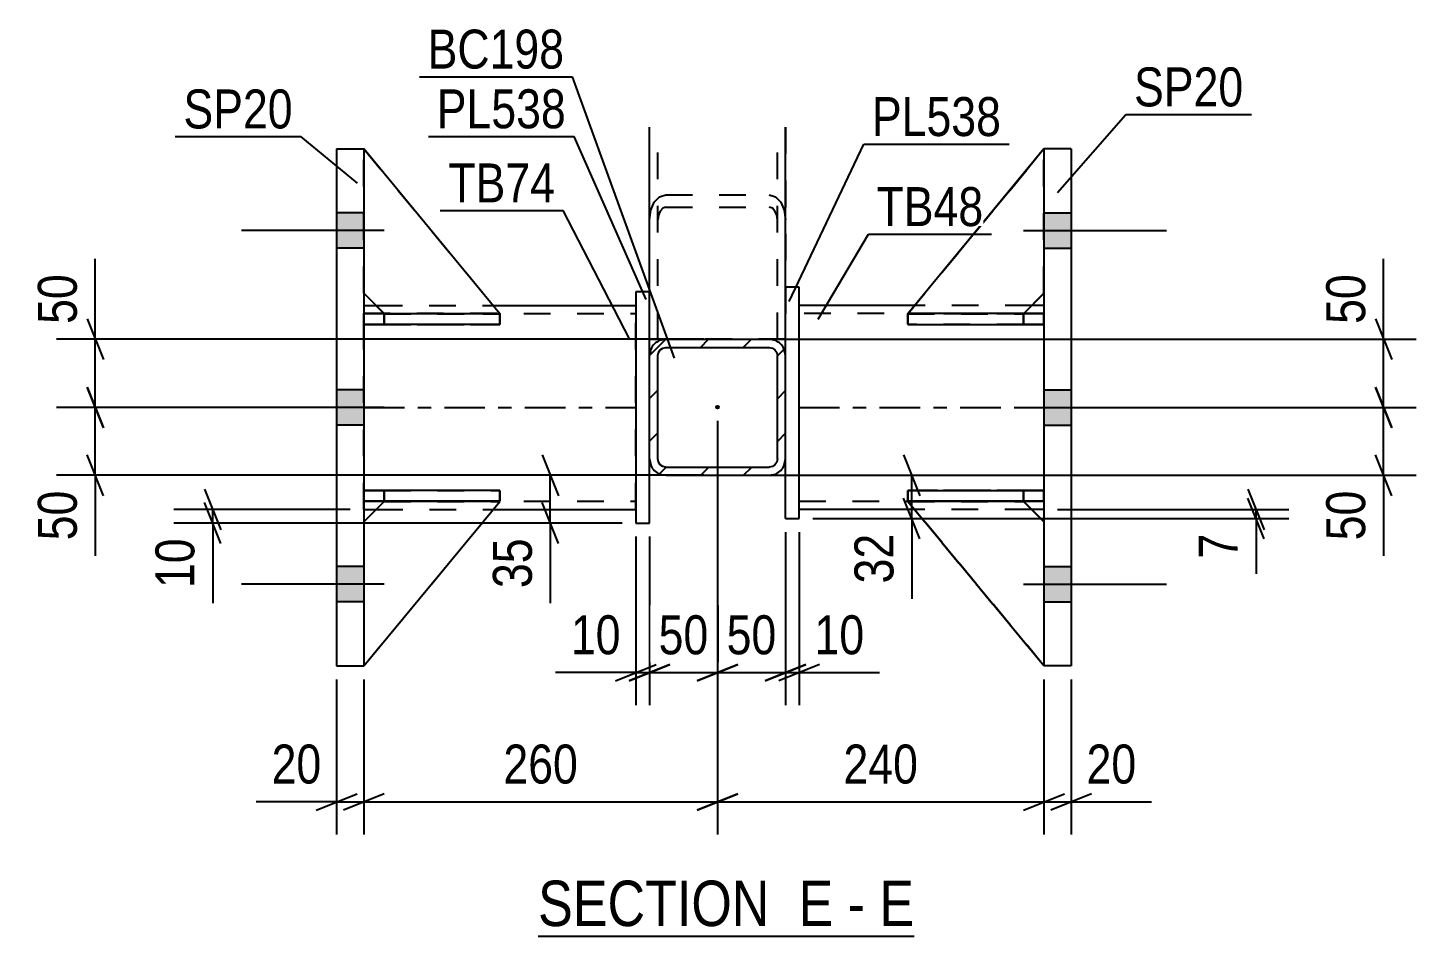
# Model space of a CAD drawing. Header units: millimetres. Extents: x -49 to 792, y -420 to 174.
# Drawn here: x 166.3 to 268.4, y -330.2 to -263.4 of the extents above; entities that cross this region are included whole.
import ezdxf

# ---------------------------------------------------------------- set-up
doc = ezdxf.new("R2010")
doc.units = ezdxf.units.MM
doc.linetypes.add('DXK_LINE_DOT2', pattern=[3.9198, 1.9599, -1.9599])
doc.linetypes.add('DXK_LINE_DOT3', pattern=[5.9187, 2.979, -0.9799, 0.9799, -0.9799])
doc.styles.add('Arial Narrow', font='ARIALN.TTF', dxfattribs={"height": 0.2})

# ---------------------------------------------------------------- blocks, each defined once
blk = doc.blocks.new('Unknown-122570535-16 - 2803')
at = {"color": 6, "linetype": 'Continuous'}
blk.add_line((203.86, -330.17), (231.5, -330.17), dxfattribs=at)
at = {"color": 0, "linetype": 'Continuous'}
for points in [[(221.96, -329.42), (221.96, -325.92), (203.86, -325.92), (203.86, -329.42)], [(225.57, -329.42), (225.57, -325.92), (223.01, -325.92), (223.01, -329.42)], [(227.9, -329.42), (227.9, -325.92), (226.62, -325.92), (226.62, -329.42)], [(231.5, -329.42), (231.5, -325.92), (228.95, -325.92), (228.95, -329.42)]]:
    blk.add_wipeout(points, dxfattribs=at)
at = {"color": 7, "linetype": 'Continuous', "style": 'Arial Narrow'}
for s, p in [('SECTION ', (203.86, -329.42)), ('E', (223.01, -329.42)), ('E', (228.95, -329.42)), ('-', (226.62, -329.42))]:
    blk.add_text(s, height=3.34, dxfattribs=at).set_placement(p)
blk = doc.blocks.new('Part-122570535-2862 - 2803')
at = {"color": 7, "linetype": 'DXK_LINE_DOT2'}
for p, q in [((212.05, -286.28), (212.05, -270.68)), ((212.65, -286.28), (212.65, -270.68)), ((221.45, -286.28), (221.45, -270.68)), ((222.05, -270.68), (222.05, -286.28)), ((222.05, -286.28), (212.05, -286.28))]:
    blk.add_line(p, q, dxfattribs=at)
blk = doc.blocks.new('Part-122570535-2963 - 2803')
at = {"color": 2, "linetype": 'Continuous'}
for p, q in [((191.05, -298.19), (191.05, -297.39)), ((201.05, -297.39), (191.05, -297.39)), ((201.05, -298.19), (201.05, -297.39)), ((201.05, -298.19), (191.05, -298.19)), ((191.05, -298.19), (191.05, -298.19))]:
    blk.add_line(p, q, dxfattribs=at)
at = {"color": 7, "linetype": 'DXK_LINE_DOT2'}
for p, q in [((192.55, -297.39), (191.05, -297.39)), ((192.55, -298.19), (192.55, -297.39)), ((201.05, -297.39), (192.55, -297.39)), ((191.05, -298.19), (192.55, -298.19)), ((192.55, -298.19), (201.05, -298.19))]:
    blk.add_line(p, q, dxfattribs=at)
blk = doc.blocks.new('Part-122570535-2899 - 2803')
at = {"color": 2, "linetype": 'Continuous'}
for p, q in [((192.55, -298.2), (191.05, -299.7)), ((191.05, -310.29), (201.05, -298.2)), ((201.05, -298.2), (192.55, -298.2)), ((192.55, -298.2), (192.55, -298.2)), ((201.05, -298.2), (201.05, -298.2))]:
    blk.add_line(p, q, dxfattribs=at)
at = {"color": 7, "linetype": 'DXK_LINE_DOT2'}
for p, q in [((191.05, -299.7), (192.55, -298.2)), ((191.05, -310.29), (201.05, -298.2)), ((192.55, -298.2), (201.05, -298.2)), ((191.05, -299.7), (191.05, -310.29))]:
    blk.add_line(p, q, dxfattribs=at)
blk = doc.blocks.new('Bolt-122570535-2819 - 2803')
at = {"linetype": 'Continuous'}
for points in [[(243.05, -279.59), (243.05, -276.99), (241.05, -276.99), (241.05, -279.59)], [(243.05, -279.59), (243.05, -276.99), (241.05, -276.99), (241.05, -279.59)], [(243.05, -279.59), (243.05, -276.99), (241.05, -276.99), (241.05, -279.59)], [(243.05, -292.59), (243.05, -289.99), (241.05, -289.99), (241.05, -292.59)], [(243.05, -292.59), (243.05, -289.99), (241.05, -289.99), (241.05, -292.59)], [(243.05, -305.59), (243.05, -302.99), (241.05, -302.99), (241.05, -305.59)], [(243.05, -305.59), (243.05, -302.99), (241.05, -302.99), (241.05, -305.59)], [(243.05, -305.59), (243.05, -302.99), (241.05, -302.99), (241.05, -305.59)]]:
    blk.add_hatch(color=1, dxfattribs=at).paths.add_polyline_path(points)
at = {"color": 1, "linetype": 'Continuous'}
for p, q in [((241.05, -276.99), (243.05, -276.99)), ((241.05, -276.99), (243.05, -276.99)), ((241.05, -276.99), (243.05, -276.99)), ((239.55, -278.29), (250.05, -278.29)), ((239.55, -278.29), (250.05, -278.29)), ((239.55, -278.29), (250.05, -278.29)), ((241.05, -279.59), (243.05, -279.59)), ((241.05, -279.59), (243.05, -279.59)), ((241.05, -279.59), (243.05, -279.59)), ((241.05, -289.99), (243.05, -289.99)), ((241.05, -289.99), (243.05, -289.99)), ((239.55, -291.29), (250.05, -291.29)), ((239.55, -291.29), (250.05, -291.29)), ((241.05, -292.59), (243.05, -292.59)), ((241.05, -292.59), (243.05, -292.59)), ((241.05, -302.99), (243.05, -302.99)), ((241.05, -302.99), (243.05, -302.99)), ((241.05, -302.99), (243.05, -302.99)), ((239.55, -304.29), (250.05, -304.29)), ((239.55, -304.29), (250.05, -304.29)), ((239.55, -304.29), (250.05, -304.29)), ((241.05, -305.59), (243.05, -305.59)), ((241.05, -305.59), (243.05, -305.59)), ((241.05, -305.59), (243.05, -305.59))]:
    blk.add_line(p, q, dxfattribs=at)
blk = doc.blocks.new('Bolt-122570535-2820 - 2803')
at = {"linetype": 'Continuous'}
for points in [[(191.05, -279.59), (191.05, -276.99), (189.05, -276.99), (189.05, -279.59)], [(191.05, -279.59), (191.05, -276.99), (189.05, -276.99), (189.05, -279.59)], [(191.05, -279.59), (191.05, -276.99), (189.05, -276.99), (189.05, -279.59)], [(191.05, -292.59), (191.05, -289.99), (189.05, -289.99), (189.05, -292.59)], [(191.05, -292.59), (191.05, -289.99), (189.05, -289.99), (189.05, -292.59)], [(191.05, -305.59), (191.05, -302.99), (189.05, -302.99), (189.05, -305.59)], [(191.05, -305.59), (191.05, -302.99), (189.05, -302.99), (189.05, -305.59)], [(191.05, -305.59), (191.05, -302.99), (189.05, -302.99), (189.05, -305.59)]]:
    blk.add_hatch(color=1, dxfattribs=at).paths.add_polyline_path(points)
at = {"color": 1, "linetype": 'Continuous'}
for p, q in [((191.05, -276.99), (189.05, -276.99)), ((191.05, -276.99), (189.05, -276.99)), ((191.05, -276.99), (189.05, -276.99)), ((192.55, -278.29), (182.05, -278.29)), ((192.55, -278.29), (182.05, -278.29)), ((192.55, -278.29), (182.05, -278.29)), ((191.05, -279.59), (189.05, -279.59)), ((191.05, -279.59), (189.05, -279.59)), ((191.05, -279.59), (189.05, -279.59)), ((191.05, -289.99), (189.05, -289.99)), ((191.05, -289.99), (189.05, -289.99)), ((192.55, -291.29), (182.05, -291.29)), ((192.55, -291.29), (182.05, -291.29)), ((191.05, -292.59), (189.05, -292.59)), ((191.05, -292.59), (189.05, -292.59)), ((191.05, -302.99), (189.05, -302.99)), ((191.05, -302.99), (189.05, -302.99)), ((191.05, -302.99), (189.05, -302.99)), ((192.55, -304.29), (182.05, -304.29)), ((192.55, -304.29), (182.05, -304.29)), ((192.55, -304.29), (182.05, -304.29)), ((191.05, -305.59), (189.05, -305.59)), ((191.05, -305.59), (189.05, -305.59)), ((191.05, -305.59), (189.05, -305.59))]:
    blk.add_line(p, q, dxfattribs=at)
blk = doc.blocks.new('Part-122570535-2863 - 2803')
at = {"color": 2, "linetype": 'Continuous'}
for p, q in [((212.05, -282.79), (212.05, -270.68)), ((222.05, -282.45), (222.05, -270.68)), ((212.05, -286.28), (213.25, -286.28)), ((221.7, -286.28), (220.85, -286.28)), ((221.96, -286.28), (221.7, -286.28)), ((222.05, -286.28), (221.96, -286.28))]:
    blk.add_line(p, q, dxfattribs=at)
at = {"color": 7, "linetype": 'DXK_LINE_DOT2'}
for p, q in [((212.65, -286.28), (212.65, -270.68)), ((221.45, -286.28), (221.45, -270.68)), ((212.14, -276.8), (212.4, -276.2)), ((212.4, -276.2), (212.79, -275.8)), ((212.79, -275.8), (213.25, -275.65)), ((213.25, -276.58), (213.02, -276.65)), ((213.25, -275.65), (220.85, -275.65)), ((213.25, -276.58), (220.85, -276.58)), ((220.85, -275.65), (221.31, -275.8)), ((221.08, -276.65), (220.85, -276.58)), ((221.31, -275.8), (221.7, -276.2)), ((221.7, -276.2), (221.96, -276.8)), ((212.05, -277.51), (212.14, -276.8)), ((212.7, -277.16), (212.65, -277.51)), ((212.83, -276.86), (212.7, -277.16)), ((213.02, -276.65), (212.83, -276.86)), ((221.27, -276.86), (221.08, -276.65)), ((221.4, -277.16), (221.27, -276.86)), ((221.45, -277.51), (221.4, -277.16)), ((221.96, -276.8), (222.05, -277.51)), ((222.05, -286.28), (222.05, -282.45)), ((212.05, -286.28), (212.05, -282.79)), ((212.14, -286.28), (212.05, -286.28)), ((213.25, -286.28), (221.31, -286.28)), ((221.7, -286.28), (221.45, -286.28))]:
    blk.add_line(p, q, dxfattribs=at)
blk = doc.blocks.new('Part-122570535-3026 - 2803')
at = {"linetype": 'Continuous'}
h = blk.add_hatch(dxfattribs=at)
h.set_pattern_fill('', scale=0.7, style=0, pattern_type=0)
h.set_pattern_definition([(45, (213.2503, -286.2798), (-1.57154, 1.57154), [])])
h.paths.add_polyline_path([(220.85, -286.28), (213.25, -286.28), (212.79, -286.37), (212.4, -286.63), (212.14, -287.02), (212.05, -287.48), (212.05, -295.08), (212.14, -295.54), (212.4, -295.93), (212.79, -296.19), (213.25, -296.28), (220.85, -296.28), (221.31, -296.19), (221.7, -295.93), (221.96, -295.54), (222.05, -295.08), (222.05, -287.48), (221.96, -287.02), (221.7, -286.63), (221.31, -286.37)])
h.paths.add_polyline_path([(221.4, -287.25), (221.45, -287.48), (221.45, -295.08), (221.4, -295.31), (221.27, -295.5), (221.08, -295.63), (220.85, -295.68), (213.25, -295.68), (213.02, -295.63), (212.83, -295.5), (212.7, -295.31), (212.65, -295.08), (212.65, -287.48), (212.7, -287.25), (212.83, -287.06), (213.02, -286.93), (213.25, -286.88), (220.85, -286.88), (221.08, -286.93), (221.27, -287.06)])
blk.add_hatch(color=30, dxfattribs=at).paths.add_polyline_path([(217.05, -291.38, -1), (217.05, -291.18, -1)])
at = {"color": 2, "linetype": 'Continuous'}
for p, q in [((213.25, -286.28), (212.79, -286.37)), ((213.25, -286.28), (220.85, -286.28)), ((221.31, -286.37), (220.85, -286.28)), ((212.14, -287.02), (212.05, -287.48)), ((212.05, -295.08), (212.05, -287.48)), ((212.65, -287.48), (212.7, -287.25)), ((212.65, -295.08), (212.65, -287.48)), ((212.7, -287.25), (212.83, -287.06)), ((212.83, -287.06), (213.02, -286.93)), ((213.02, -286.93), (213.25, -286.88)), ((213.25, -286.88), (220.85, -286.88)), ((220.85, -286.88), (221.08, -286.93)), ((221.08, -286.93), (221.27, -287.06)), ((221.27, -287.06), (221.4, -287.25)), ((221.4, -287.25), (221.45, -287.48)), ((221.45, -295.08), (221.45, -287.48)), ((222.05, -287.48), (221.96, -287.02)), ((222.05, -295.08), (222.05, -287.48)), ((212.05, -295.08), (212.14, -295.54)), ((212.7, -295.31), (212.65, -295.08)), ((212.83, -295.5), (212.7, -295.31)), ((213.02, -295.63), (212.83, -295.5)), ((213.25, -295.68), (213.02, -295.63)), ((213.25, -295.68), (220.85, -295.68)), ((221.08, -295.63), (220.85, -295.68)), ((221.27, -295.5), (221.08, -295.63)), ((221.4, -295.31), (221.27, -295.5)), ((221.45, -295.08), (221.4, -295.31)), ((221.96, -295.54), (222.05, -295.08)), ((212.79, -296.19), (213.25, -296.28)), ((213.25, -296.28), (220.85, -296.28)), ((220.85, -296.28), (221.31, -296.19))]:
    blk.add_line(p, q, dxfattribs=at)
at = {"color": 7, "linetype": 'DXK_LINE_DOT3'}
blk.add_line((217.05, -291.28), (217.05, -291.28), dxfattribs=at)
at = {"color": 30, "linetype": 'DXK_LINE_DOT3'}
blk.add_line((217.05, -291.28), (217.05, -291.28), dxfattribs=at)
at = {"color": 30, "linetype": 'Continuous'}
blk.add_circle((217.05, -291.28), 0.1, dxfattribs=at)
at = {"color": 2, "linetype": 'Continuous'}
for centre, start, end in [((213.25, -287.48), 112.5, 157.5), ((220.85, -287.48), 22.5, 67.5), ((213.25, -295.08), 202.5, 247.5), ((220.85, -295.08), 292.5, 337.5)]:
    blk.add_arc(centre, 1.2, start, end, dxfattribs=at)
blk = doc.blocks.new('Part-122570535-2962 - 2803')
at = {"color": 2, "linetype": 'Continuous'}
for p, q in [((191.05, -285.19), (191.05, -284.39)), ((191.05, -284.39), (199.8, -284.39)), ((201.05, -284.39), (201.04, -284.39)), ((201.05, -285.19), (201.05, -284.39)), ((201.05, -285.19), (191.05, -285.19)), ((191.05, -285.19), (191.05, -285.19))]:
    blk.add_line(p, q, dxfattribs=at)
at = {"color": 7, "linetype": 'DXK_LINE_DOT2'}
for p, q in [((192.55, -284.39), (191.05, -284.39)), ((192.55, -285.19), (192.55, -284.39)), ((192.55, -284.39), (201.04, -284.39)), ((191.05, -285.19), (192.55, -285.19)), ((192.55, -285.19), (201.05, -285.19))]:
    blk.add_line(p, q, dxfattribs=at)
blk = doc.blocks.new('Part-122570535-2898 - 2803')
at = {"color": 7, "linetype": 'DXK_LINE_DOT2'}
for p, q in [((192.55, -298.2), (191.05, -299.7)), ((191.05, -310.29), (201.05, -298.2)), ((191.05, -299.7), (192.55, -298.2)), ((191.05, -310.29), (201.05, -298.2)), ((201.05, -298.2), (192.55, -298.2)), ((192.55, -298.2), (192.55, -298.2)), ((192.55, -298.2), (201.05, -298.2)), ((201.05, -298.2), (201.05, -298.2)), ((191.05, -299.7), (191.05, -310.29))]:
    blk.add_line(p, q, dxfattribs=at)
blk = doc.blocks.new('Part-122570535-2900 - 2803')
at = {"color": 7, "linetype": 'DXK_LINE_DOT2'}
for p, q in [((191.05, -282.9), (191.05, -272.29)), ((191.05, -272.29), (201.05, -284.4)), ((191.05, -272.29), (201.05, -284.4)), ((192.55, -284.4), (191.05, -282.9)), ((192.55, -284.4), (191.05, -282.9)), ((201.05, -284.4), (192.55, -284.4)), ((192.55, -284.4), (192.55, -284.4)), ((192.55, -284.4), (201.05, -284.4)), ((201.05, -284.4), (201.05, -284.4))]:
    blk.add_line(p, q, dxfattribs=at)
blk = doc.blocks.new('Part-122570535-3029 - 2803')
at = {"color": 7, "linetype": 'DXK_LINE_DOT2'}
for p, q in [((231.05, -298.2), (239.55, -298.2)), ((241.05, -310.29), (231.05, -298.2)), ((231.05, -298.2), (231.05, -298.2)), ((239.55, -298.2), (231.05, -298.2)), ((231.05, -298.2), (241.05, -310.29)), ((239.55, -298.2), (241.05, -299.7)), ((239.55, -298.2), (239.55, -298.2)), ((241.05, -299.7), (239.55, -298.2)), ((241.05, -299.7), (241.05, -310.29))]:
    blk.add_line(p, q, dxfattribs=at)
blk = doc.blocks.new('Part-122570535-2901 - 2803')
at = {"color": 2, "linetype": 'Continuous'}
for p, q in [((191.05, -272.29), (191.05, -272.29)), ((191.05, -272.29), (191.05, -272.29)), ((201.05, -284.4), (191.05, -272.29)), ((192.54, -284.39), (191.05, -282.9)), ((199.8, -284.4), (201.05, -284.4)), ((201.05, -284.4), (201.05, -284.4))]:
    blk.add_line(p, q, dxfattribs=at)
at = {"color": 7, "linetype": 'DXK_LINE_DOT2'}
for p, q in [((191.05, -282.9), (191.05, -272.29)), ((191.05, -272.29), (201.05, -284.4)), ((192.55, -284.4), (191.05, -282.9)), ((192.55, -284.4), (192.54, -284.39)), ((201.05, -284.4), (192.55, -284.4)), ((192.55, -284.4), (192.55, -284.4)), ((192.55, -284.4), (199.8, -284.4))]:
    blk.add_line(p, q, dxfattribs=at)
blk = doc.blocks.new('Part-122570535-2908 - 2803')
at = {"color": 2, "linetype": 'Continuous'}
for p, q in [((231.06, -284.39), (231.05, -284.39)), ((231.05, -284.39), (231.05, -285.19)), ((241.05, -284.39), (232.3, -284.39)), ((241.05, -284.39), (241.05, -284.39)), ((241.05, -284.39), (241.05, -285.19)), ((231.05, -285.19), (241.05, -285.19))]:
    blk.add_line(p, q, dxfattribs=at)
at = {"color": 7, "linetype": 'DXK_LINE_DOT2'}
for p, q in [((232.3, -284.39), (231.06, -284.39)), ((239.55, -284.39), (231.06, -284.39)), ((239.55, -284.39), (241.05, -284.39)), ((239.55, -284.39), (239.55, -285.19)), ((241.05, -284.39), (241.05, -284.39)), ((231.05, -285.19), (239.55, -285.19)), ((239.55, -285.19), (241.05, -285.19))]:
    blk.add_line(p, q, dxfattribs=at)
blk = doc.blocks.new('Part-122570535-2909 - 2803')
at = {"color": 2, "linetype": 'Continuous'}
for p, q in [((231.05, -297.39), (241.05, -297.39)), ((231.05, -297.39), (231.05, -298.19)), ((241.05, -297.39), (241.05, -297.39)), ((241.05, -298.19), (241.05, -297.39)), ((241.05, -298.19), (231.05, -298.19))]:
    blk.add_line(p, q, dxfattribs=at)
at = {"color": 7, "linetype": 'DXK_LINE_DOT2'}
for p, q in [((239.55, -297.39), (231.05, -297.39)), ((241.05, -297.39), (239.55, -297.39)), ((239.55, -297.39), (239.55, -298.19)), ((241.05, -297.39), (241.05, -297.39)), ((231.05, -298.19), (239.55, -298.19)), ((239.55, -298.19), (241.05, -298.19))]:
    blk.add_line(p, q, dxfattribs=at)
blk = doc.blocks.new('Part-122570535-2924 - 2803')
at = {"color": 2, "linetype": 'Continuous'}
for p, q in [((231.55, -283.79), (223.05, -283.79)), ((241.05, -283.79), (240.16, -283.79)), ((231.54, -298.79), (223.05, -298.79)), ((241.05, -298.79), (240.14, -298.79))]:
    blk.add_line(p, q, dxfattribs=at)
at = {"color": 7, "linetype": 'DXK_LINE_DOT2'}
for p, q in [((223.05, -298.79), (223.05, -283.79)), ((241.05, -284.39), (223.05, -284.39)), ((240.16, -283.79), (231.55, -283.79)), ((241.05, -283.79), (241.05, -298.79)), ((223.05, -298.19), (241.05, -298.19)), ((240.14, -298.79), (231.54, -298.79))]:
    blk.add_line(p, q, dxfattribs=at)
at = {"color": 7, "linetype": 'DXK_LINE_DOT3'}
blk.add_line((223.05, -291.29), (241.05, -291.29), dxfattribs=at)
blk = doc.blocks.new('Part-122570535-2939 - 2803')
at = {"color": 2, "linetype": 'Continuous'}
for p, q in [((223.05, -282.45), (222.05, -282.45)), ((222.05, -287.48), (222.05, -282.45)), ((223.05, -299.45), (223.05, -282.45)), ((222.05, -299.45), (222.05, -295.08)), ((222.05, -299.45), (223.05, -299.45))]:
    blk.add_line(p, q, dxfattribs=at)
at = {"color": 7, "linetype": 'DXK_LINE_DOT2'}
blk.add_line((222.05, -295.08), (222.05, -287.48), dxfattribs=at)
blk = doc.blocks.new('Part-122570535-2944 - 2803')
at = {"color": 2, "linetype": 'Continuous'}
for p, q in [((212.05, -282.79), (211.05, -282.79)), ((211.05, -282.79), (211.05, -299.79)), ((212.05, -287.48), (212.05, -282.79)), ((212.05, -299.79), (212.05, -295.08)), ((211.05, -299.79), (212.05, -299.79))]:
    blk.add_line(p, q, dxfattribs=at)
at = {"color": 7, "linetype": 'DXK_LINE_DOT2'}
blk.add_line((212.05, -295.08), (212.05, -287.48), dxfattribs=at)
blk = doc.blocks.new('Part-122570535-2959 - 2803')
at = {"color": 2, "linetype": 'Continuous'}
for p, q in [((191.05, -283.79), (191.94, -283.79)), ((200.55, -283.79), (211.05, -283.79)), ((191.05, -298.79), (191.96, -298.79)), ((200.56, -298.79), (211.05, -298.79))]:
    blk.add_line(p, q, dxfattribs=at)
at = {"color": 7, "linetype": 'DXK_LINE_DOT2'}
for p, q in [((191.05, -298.79), (191.05, -283.79)), ((191.05, -284.39), (211.05, -284.39)), ((191.94, -283.79), (200.55, -283.79)), ((211.05, -298.79), (211.05, -283.79)), ((191.05, -298.19), (211.05, -298.19)), ((191.96, -298.79), (200.56, -298.79))]:
    blk.add_line(p, q, dxfattribs=at)
at = {"color": 7, "linetype": 'DXK_LINE_DOT3'}
blk.add_line((191.05, -291.29), (211.05, -291.29), dxfattribs=at)
blk = doc.blocks.new('Part-122570535-2960 - 2803')
at = {"color": 7, "linetype": 'DXK_LINE_DOT2'}
for p, q in [((191.05, -284.39), (192.55, -284.39)), ((200.82, -284.39), (191.05, -284.39)), ((191.05, -284.39), (191.05, -284.39)), ((191.05, -284.39), (191.05, -285.19)), ((191.05, -284.39), (191.05, -285.19)), ((192.55, -284.39), (201.05, -284.39)), ((192.55, -284.39), (192.55, -285.19)), ((201.05, -284.39), (201.05, -285.19)), ((192.55, -285.19), (191.05, -285.19)), ((191.05, -285.19), (201.05, -285.19)), ((191.05, -285.19), (191.05, -285.19)), ((201.05, -285.19), (192.55, -285.19))]:
    blk.add_line(p, q, dxfattribs=at)
blk = doc.blocks.new('Part-122570535-2961 - 2803')
at = {"color": 7, "linetype": 'DXK_LINE_DOT2'}
for p, q in [((191.05, -297.39), (192.55, -297.39)), ((201.05, -297.39), (191.05, -297.39)), ((191.05, -297.39), (191.05, -297.39)), ((191.05, -297.39), (191.05, -298.19)), ((191.05, -297.39), (191.05, -298.19)), ((192.55, -297.39), (201.05, -297.39)), ((192.55, -297.39), (192.55, -298.19)), ((201.05, -297.39), (201.05, -298.19)), ((192.55, -298.19), (191.05, -298.19)), ((191.05, -298.19), (201.05, -298.19)), ((191.05, -298.19), (191.05, -298.19)), ((201.05, -298.19), (192.55, -298.19))]:
    blk.add_line(p, q, dxfattribs=at)
blk = doc.blocks.new('Part-122570535-2978 - 2803')
at = {"color": 2, "linetype": 'Continuous'}
for p, q in [((243.05, -272.29), (241.05, -272.29)), ((241.05, -272.29), (241.05, -310.29)), ((243.05, -272.29), (243.05, -310.29)), ((243.05, -310.29), (241.05, -310.29))]:
    blk.add_line(p, q, dxfattribs=at)
blk = doc.blocks.new('Part-122570535-2983 - 2803')
at = {"color": 2, "linetype": 'Continuous'}
for p, q in [((189.05, -272.29), (191.05, -272.29)), ((189.05, -272.29), (189.05, -310.29)), ((191.05, -272.29), (191.05, -310.29)), ((189.05, -310.29), (191.05, -310.29))]:
    blk.add_line(p, q, dxfattribs=at)
blk = doc.blocks.new('Part-122570535-2992 - 2803')
at = {"color": 7, "linetype": 'DXK_LINE_DOT2'}
for p, q in [((241.05, -272.29), (231.05, -284.4)), ((231.05, -284.4), (241.05, -272.29)), ((241.05, -282.9), (241.05, -272.29)), ((239.55, -284.4), (241.05, -282.9)), ((239.55, -284.4), (241.05, -282.9)), ((231.05, -284.4), (239.55, -284.4)), ((231.05, -284.4), (231.05, -284.4)), ((239.55, -284.4), (231.05, -284.4)), ((239.55, -284.4), (239.55, -284.4))]:
    blk.add_line(p, q, dxfattribs=at)
blk = doc.blocks.new('Part-122570535-2993 - 2803')
at = {"color": 2, "linetype": 'Continuous'}
for p, q in [((241.05, -272.29), (231.05, -284.4)), ((241.05, -272.29), (241.05, -272.29)), ((241.05, -272.29), (241.05, -272.29)), ((239.56, -284.39), (241.05, -282.9)), ((232.3, -284.4), (231.05, -284.4)), ((231.05, -284.4), (231.05, -284.4))]:
    blk.add_line(p, q, dxfattribs=at)
at = {"color": 7, "linetype": 'DXK_LINE_DOT2'}
for p, q in [((241.05, -272.29), (231.05, -284.4)), ((241.05, -282.9), (241.05, -272.29)), ((239.55, -284.4), (241.05, -282.9)), ((239.55, -284.4), (231.05, -284.4)), ((239.55, -284.4), (232.3, -284.4)), ((239.55, -284.4), (239.56, -284.39)), ((239.55, -284.4), (239.55, -284.4))]:
    blk.add_line(p, q, dxfattribs=at)
blk = doc.blocks.new('Part-122570535-2994 - 2803')
at = {"color": 7, "linetype": 'DXK_LINE_DOT2'}
for p, q in [((231.05, -285.19), (231.05, -284.39)), ((231.05, -284.39), (239.55, -284.39)), ((241.05, -284.39), (231.05, -284.39)), ((239.55, -285.19), (239.55, -284.39)), ((239.55, -284.39), (241.05, -284.39)), ((241.05, -285.19), (241.05, -284.39)), ((241.05, -285.19), (241.05, -284.39)), ((241.05, -284.39), (241.05, -284.39)), ((239.55, -285.19), (231.05, -285.19)), ((231.05, -285.19), (241.05, -285.19)), ((241.05, -285.19), (239.55, -285.19)), ((241.05, -285.19), (241.05, -285.19))]:
    blk.add_line(p, q, dxfattribs=at)
blk = doc.blocks.new('Part-122570535-2995 - 2803')
at = {"color": 7, "linetype": 'DXK_LINE_DOT2'}
for p, q in [((231.05, -298.19), (231.05, -297.39)), ((231.05, -297.39), (239.55, -297.39)), ((241.05, -297.39), (231.05, -297.39)), ((239.55, -298.19), (239.55, -297.39)), ((239.55, -297.39), (241.05, -297.39)), ((241.05, -298.19), (241.05, -297.39)), ((241.05, -298.19), (241.05, -297.39)), ((241.05, -297.39), (241.05, -297.39)), ((239.55, -298.19), (231.05, -298.19)), ((231.05, -298.19), (241.05, -298.19)), ((241.05, -298.19), (239.55, -298.19)), ((241.05, -298.19), (241.05, -298.19))]:
    blk.add_line(p, q, dxfattribs=at)
blk = doc.blocks.new('Part-122570535-3030 - 2803')
at = {"color": 2, "linetype": 'Continuous'}
for p, q in [((231.05, -298.2), (231.05, -298.2)), ((239.55, -298.2), (231.05, -298.2)), ((241.05, -310.29), (231.05, -298.2)), ((239.55, -298.2), (239.55, -298.2)), ((239.55, -298.2), (241.05, -299.7))]:
    blk.add_line(p, q, dxfattribs=at)
at = {"color": 7, "linetype": 'DXK_LINE_DOT2'}
for p, q in [((231.05, -298.2), (239.55, -298.2)), ((241.05, -310.29), (231.05, -298.2)), ((239.55, -298.2), (241.05, -299.7)), ((241.05, -299.7), (241.05, -310.29))]:
    blk.add_line(p, q, dxfattribs=at)
blk = doc.blocks.new('StraightDimension-122570535-3159 - 2803')
at = {"color": 7, "linetype": 'Continuous'}
for p, q in [((217.05, -292.28), (217.05, -322.69)), ((241.05, -311.29), (241.05, -322.69)), ((218.55, -319.69), (215.55, -320.89)), ((217.05, -320.29), (241.05, -320.29)), ((239.55, -320.89), (242.55, -319.69))]:
    blk.add_line(p, q, dxfattribs=at)
at = {"color": 0}
blk.add_wipeout([(232.39, -319.54), (232.39, -315.34), (225.71, -315.34), (225.71, -319.54)], dxfattribs=at)
at = {"color": 3, "style": 'Arial Narrow'}
blk.add_text('240', height=2.863, dxfattribs=at).set_placement((226.31, -318.94))
blk = doc.blocks.new('StraightDimension-122570535-3088 - 2803')
at = {"color": 7, "linetype": 'Continuous'}
for p, q in [((211.05, -300.79), (211.05, -313.19)), ((212.05, -300.79), (212.05, -313.19)), ((209.55, -311.39), (212.55, -310.19)), ((213.55, -310.19), (210.55, -311.39)), ((211.05, -310.79), (205.14, -310.79)), ((211.05, -310.79), (205.14, -310.79)), ((211.05, -310.79), (212.05, -310.79))]:
    blk.add_line(p, q, dxfattribs=at)
at = {"color": 0}
blk.add_wipeout([(210.53, -310.04), (210.53, -305.84), (205.67, -305.84), (205.67, -310.04)], dxfattribs=at)
at = {"color": 3, "style": 'Arial Narrow'}
blk.add_text('10', height=2.863, dxfattribs=at).set_placement((206.27, -309.44))
blk = doc.blocks.new('StraightDimension-122570535-3233 - 2803')
at = {"color": 7, "linetype": 'Continuous'}
for p, q in [((204.15, -294.78), (205.35, -297.78)), ((216.05, -296.28), (201.9, -296.28)), ((204.75, -299.79), (204.75, -296.28)), ((205.35, -301.29), (204.15, -298.29)), ((210.05, -299.79), (201.9, -299.79)), ((204.75, -299.79), (204.75, -305.69)), ((204.75, -299.79), (204.75, -305.69))]:
    blk.add_line(p, q, dxfattribs=at)
at = {"color": 0}
blk.add_wipeout([(204, -300.31), (199.8, -300.31), (199.8, -305.17), (204, -305.17)], dxfattribs=at)
at = {"color": 3, "style": 'Arial Narrow'}
blk.add_text('35', height=2.863, rotation=90.0002, dxfattribs=at).set_placement((203.4, -304.57))
blk = doc.blocks.new('StraightDimension-122570535-3143 - 2803')
at = {"color": 7, "linetype": 'Continuous'}
for p, q in [((241.05, -311.29), (241.05, -322.69)), ((243.05, -311.29), (243.05, -322.69)), ((239.55, -320.89), (242.55, -319.69)), ((241.05, -320.29), (243.05, -320.29)), ((244.55, -319.69), (241.55, -320.89)), ((243.05, -320.29), (248.96, -320.29)), ((243.05, -320.29), (248.96, -320.29))]:
    blk.add_line(p, q, dxfattribs=at)
at = {"color": 0}
blk.add_wipeout([(248.43, -319.54), (248.43, -315.34), (243.58, -315.34), (243.58, -319.54)], dxfattribs=at)
at = {"color": 3, "style": 'Arial Narrow'}
blk.add_text('20', height=2.863, dxfattribs=at).set_placement((244.18, -318.94))
blk = doc.blocks.new('StraightDimension-122570535-3132 - 2803')
at = {"color": 7, "linetype": 'Continuous'}
for p, q in [((222.05, -300.45), (222.05, -313.19)), ((223.05, -300.45), (223.05, -313.19)), ((220.55, -311.39), (223.55, -310.19)), ((224.55, -310.19), (221.55, -311.39)), ((222.05, -310.79), (223.05, -310.79)), ((223.05, -310.79), (228.96, -310.79)), ((223.05, -310.79), (228.96, -310.79))]:
    blk.add_line(p, q, dxfattribs=at)
at = {"color": 0}
blk.add_wipeout([(228.43, -310.04), (228.43, -305.84), (223.58, -305.84), (223.58, -310.04)], dxfattribs=at)
at = {"color": 3, "style": 'Arial Narrow'}
blk.add_text('10', height=2.863, dxfattribs=at).set_placement((224.18, -309.44))
blk = doc.blocks.new('StraightDimension-122570535-3098 - 2803')
at = {"color": 7, "linetype": 'Continuous'}
for p, q in [((217.05, -292.28), (217.05, -313.19)), ((212.05, -300.79), (212.05, -313.19)), ((210.55, -311.39), (213.55, -310.19)), ((218.55, -310.19), (215.55, -311.39)), ((212.05, -310.79), (217.05, -310.79))]:
    blk.add_line(p, q, dxfattribs=at)
at = {"color": 0}
blk.add_wipeout([(216.98, -310.04), (216.98, -305.84), (212.12, -305.84), (212.12, -310.04)], dxfattribs=at)
at = {"color": 3, "style": 'Arial Narrow'}
blk.add_text('50', height=2.863, dxfattribs=at).set_placement((212.72, -309.44))
blk = doc.blocks.new('StraightDimension-122570535-3115 - 2803')
at = {"color": 7, "linetype": 'Continuous'}
for p, q in [((217.05, -292.28), (217.05, -313.19)), ((222.05, -300.45), (222.05, -313.19)), ((215.55, -311.39), (218.55, -310.19)), ((223.55, -310.19), (220.55, -311.39)), ((217.05, -310.79), (222.05, -310.79))]:
    blk.add_line(p, q, dxfattribs=at)
at = {"color": 0}
blk.add_wipeout([(221.98, -310.04), (221.98, -305.84), (217.12, -305.84), (217.12, -310.04)], dxfattribs=at)
at = {"color": 3, "style": 'Arial Narrow'}
blk.add_text('50', height=2.863, dxfattribs=at).set_placement((217.72, -309.44))
blk = doc.blocks.new('StraightDimension-122570535-3182 - 2803')
at = {"color": 7, "linetype": 'Continuous'}
for p, q in [((217.05, -292.28), (217.05, -322.69)), ((191.05, -311.29), (191.05, -322.69)), ((192.55, -319.69), (189.55, -320.89)), ((191.05, -320.29), (217.05, -320.29)), ((215.55, -320.89), (218.55, -319.69))]:
    blk.add_line(p, q, dxfattribs=at)
at = {"color": 0}
blk.add_wipeout([(207.39, -319.54), (207.39, -315.34), (200.71, -315.34), (200.71, -319.54)], dxfattribs=at)
at = {"color": 3, "style": 'Arial Narrow'}
blk.add_text('260', height=2.863, dxfattribs=at).set_placement((201.31, -318.94))
blk = doc.blocks.new('StraightDimension-122570535-3205 - 2803')
at = {"color": 7, "linetype": 'Continuous'}
for p, q in [((189.05, -311.29), (189.05, -322.69)), ((191.05, -311.29), (191.05, -322.69)), ((189.05, -320.29), (183.14, -320.29)), ((189.05, -320.29), (183.14, -320.29)), ((187.55, -320.89), (190.55, -319.69)), ((189.05, -320.29), (191.05, -320.29)), ((192.55, -319.69), (189.55, -320.89))]:
    blk.add_line(p, q, dxfattribs=at)
at = {"color": 0}
blk.add_wipeout([(188.53, -319.54), (188.53, -315.34), (183.67, -315.34), (183.67, -319.54)], dxfattribs=at)
at = {"color": 3, "style": 'Arial Narrow'}
blk.add_text('20', height=2.863, dxfattribs=at).set_placement((184.27, -318.94))
blk = doc.blocks.new('StraightDimension-122570535-3222 - 2803')
at = {"color": 7, "linetype": 'Continuous'}
for p, q in [((230.73, -294.78), (231.93, -297.78)), ((218.05, -296.28), (233.73, -296.28)), ((231.33, -299.45), (231.33, -296.28)), ((231.93, -300.95), (230.73, -297.95)), ((224.05, -299.45), (233.73, -299.45)), ((231.33, -299.45), (231.33, -305.36)), ((231.33, -299.45), (231.33, -305.36))]:
    blk.add_line(p, q, dxfattribs=at)
at = {"color": 0}
blk.add_wipeout([(230.58, -299.98), (226.38, -299.98), (226.38, -304.83), (230.58, -304.83)], dxfattribs=at)
at = {"color": 3, "style": 'Arial Narrow'}
blk.add_text('32', height=2.863, rotation=90.0002, dxfattribs=at).set_placement((229.98, -304.23))
blk = doc.blocks.new('StraightDimension-122570535-3244 - 2803')
at = {"color": 7, "linetype": 'Continuous'}
for p, q in [((179.34, -297.29), (180.54, -300.29)), ((190.05, -298.79), (177.09, -298.79)), ((180.54, -301.29), (179.34, -298.29)), ((179.94, -299.79), (179.94, -298.79)), ((210.05, -299.79), (177.09, -299.79)), ((179.94, -299.79), (179.94, -305.69)), ((179.94, -299.79), (179.94, -305.69))]:
    blk.add_line(p, q, dxfattribs=at)
at = {"color": 0}
blk.add_wipeout([(179.19, -300.31), (174.99, -300.31), (174.99, -305.17), (179.19, -305.17)], dxfattribs=at)
at = {"color": 3, "style": 'Arial Narrow'}
blk.add_text('10', height=2.863, rotation=90.0002, dxfattribs=at).set_placement((178.59, -304.57))
blk = doc.blocks.new('StraightDimension-122570535-3254 - 2803')
at = {"color": 7, "linetype": 'Continuous'}
for p, q in [((256.04, -297.29), (257.24, -300.29)), ((257.24, -300.95), (256.04, -297.95)), ((242.05, -298.79), (259.04, -298.79)), ((256.64, -299.45), (256.64, -298.79)), ((224.05, -299.45), (259.04, -299.45)), ((256.64, -299.45), (256.64, -303.53)), ((256.64, -299.45), (256.64, -303.53))]:
    blk.add_line(p, q, dxfattribs=at)
at = {"color": 0}
blk.add_wipeout([(255.89, -299.98), (251.69, -299.98), (251.69, -303), (255.89, -303)], dxfattribs=at)
at = {"color": 3, "style": 'Arial Narrow'}
blk.add_text('7', height=2.86, rotation=90.0002, dxfattribs=at).set_placement((255.29, -302.4))
blk = doc.blocks.new('StraightDimension-122570535-3264 - 2803')
at = {"color": 7, "linetype": 'Continuous'}
for p, q in [((170.7, -289.79), (171.9, -292.79)), ((183.55, -291.29), (168.45, -291.29)), ((171.3, -296.28), (171.3, -291.29)), ((171.9, -297.78), (170.7, -294.78)), ((216.05, -296.28), (168.45, -296.28)), ((171.3, -296.28), (171.3, -302.19)), ((171.3, -296.28), (171.3, -302.19))]:
    blk.add_line(p, q, dxfattribs=at)
at = {"color": 0}
blk.add_wipeout([(170.55, -296.8), (166.35, -296.8), (166.35, -301.66), (170.55, -301.66)], dxfattribs=at)
at = {"color": 3, "style": 'Arial Narrow'}
blk.add_text('50', height=2.863, rotation=90.0002, dxfattribs=at).set_placement((169.95, -301.06))
blk = doc.blocks.new('StraightDimension-122570535-3283 - 2803')
at = {"color": 7, "linetype": 'Continuous'}
for p, q in [((171.3, -286.28), (171.3, -280.37)), ((171.3, -286.28), (171.3, -280.37)), ((170.7, -284.78), (171.9, -287.78)), ((216.05, -286.28), (168.45, -286.28)), ((171.3, -291.29), (171.3, -286.28)), ((171.9, -292.79), (170.7, -289.79)), ((183.55, -291.29), (168.45, -291.29))]:
    blk.add_line(p, q, dxfattribs=at)
at = {"color": 0}
blk.add_wipeout([(170.55, -280.9), (166.35, -280.9), (166.35, -285.75), (170.55, -285.75)], dxfattribs=at)
at = {"color": 3, "style": 'Arial Narrow'}
blk.add_text('50', height=2.863, rotation=90.0002, dxfattribs=at).set_placement((169.95, -285.15))
blk = doc.blocks.new('StraightDimension-122570535-3303 - 2803')
at = {"color": 7, "linetype": 'Continuous'}
for p, q in [((265.41, -289.79), (266.61, -292.79)), ((248.55, -291.29), (268.41, -291.29)), ((266.01, -296.28), (266.01, -291.29)), ((266.61, -297.78), (265.41, -294.78)), ((218.05, -296.28), (268.41, -296.28)), ((266.01, -296.28), (266.01, -302.19)), ((266.01, -296.28), (266.01, -302.19))]:
    blk.add_line(p, q, dxfattribs=at)
at = {"color": 0}
blk.add_wipeout([(265.26, -296.8), (261.06, -296.8), (261.06, -301.66), (265.26, -301.66)], dxfattribs=at)
at = {"color": 3, "style": 'Arial Narrow'}
blk.add_text('50', height=2.863, rotation=90.0002, dxfattribs=at).set_placement((264.66, -301.06))
blk = doc.blocks.new('StraightDimension-122570535-3320 - 2803')
at = {"color": 7, "linetype": 'Continuous'}
for p, q in [((266.01, -286.28), (266.01, -280.37)), ((266.01, -286.28), (266.01, -280.37)), ((265.41, -284.78), (266.61, -287.78)), ((218.05, -286.28), (268.41, -286.28)), ((266.01, -291.29), (266.01, -286.28)), ((266.61, -292.79), (265.41, -289.79)), ((248.55, -291.29), (268.41, -291.29))]:
    blk.add_line(p, q, dxfattribs=at)
at = {"color": 0}
blk.add_wipeout([(265.26, -280.9), (261.06, -280.9), (261.06, -285.75), (265.26, -285.75)], dxfattribs=at)
at = {"color": 3, "style": 'Arial Narrow'}
blk.add_text('50', height=2.863, rotation=90.0002, dxfattribs=at).set_placement((264.66, -285.15))
blk = doc.blocks.new('Mark-122570535-2920 - 2803')
at = {"color": 30, "linetype": 'Continuous'}
for p, q in [((224.46, -284.8), (228.14, -278.56)), ((228.14, -278.56), (237.2, -278.56))]:
    blk.add_line(p, q, dxfattribs=at)
at = {"color": 0}
blk.add_wipeout([(236.6, -277.96), (236.6, -274.96), (228.74, -274.96), (228.74, -277.96)], dxfattribs=at)
blk.add_wipeout([(236.6, -277.96), (236.6, -274.96), (228.74, -274.96), (228.74, -277.96)], dxfattribs=at)
at = {"color": 3, "style": 'Arial Narrow'}
blk.add_text('TB48', height=2.863, dxfattribs=at).set_placement((228.74, -277.96))
blk = doc.blocks.new('Mark-122570535-2935 - 2803')
at = {"color": 30, "linetype": 'Continuous'}
for p, q in [((222.31, -283.51), (227.8, -271.94)), ((227.8, -271.94), (238.5, -271.94))]:
    blk.add_line(p, q, dxfattribs=at)
at = {"color": 0}
blk.add_wipeout([(237.9, -271.34), (237.9, -268.34), (228.4, -268.34), (228.4, -271.34)], dxfattribs=at)
blk.add_wipeout([(237.9, -271.34), (237.9, -268.34), (228.4, -268.34), (228.4, -271.34)], dxfattribs=at)
at = {"color": 3, "style": 'Arial Narrow'}
blk.add_text('PL538', height=2.863, dxfattribs=at).set_placement((228.4, -271.34))
blk = doc.blocks.new('Mark-122570535-2940 - 2803')
at = {"color": 30, "linetype": 'Continuous'}
for p in [(195.81, -271.37), (211.81, -283.35)]:
    blk.add_line(p, (206.51, -271.37), dxfattribs=at)
at = {"color": 0}
blk.add_wipeout([(205.91, -270.77), (205.91, -267.77), (196.41, -267.77), (196.41, -270.77)], dxfattribs=at)
blk.add_wipeout([(205.91, -270.77), (205.91, -267.77), (196.41, -267.77), (196.41, -270.77)], dxfattribs=at)
at = {"color": 3, "style": 'Arial Narrow'}
blk.add_text('PL538', height=2.863, dxfattribs=at).set_placement((196.41, -270.77))
blk = doc.blocks.new('Mark-122570535-2955 - 2803')
at = {"color": 30, "linetype": 'Continuous'}
for p in [(196.66, -276.82), (210.57, -286.25)]:
    blk.add_line(p, (205.71, -276.82), dxfattribs=at)
at = {"color": 0}
blk.add_wipeout([(205.11, -276.22), (205.11, -273.22), (197.26, -273.22), (197.26, -276.22)], dxfattribs=at)
blk.add_wipeout([(205.11, -276.22), (205.11, -273.22), (197.26, -273.22), (197.26, -276.22)], dxfattribs=at)
at = {"color": 3, "style": 'Arial Narrow'}
blk.add_text('TB74', height=2.863, dxfattribs=at).set_placement((197.26, -276.22))
blk = doc.blocks.new('Mark-122570535-2974 - 2803')
at = {"color": 30, "linetype": 'Continuous'}
for p, q in [((242.05, -275.49), (247.07, -269.76)), ((247.07, -269.76), (256.31, -269.76))]:
    blk.add_line(p, q, dxfattribs=at)
at = {"color": 0}
blk.add_wipeout([(255.71, -269.16), (255.71, -266.16), (247.67, -266.16), (247.67, -269.16)], dxfattribs=at)
blk.add_wipeout([(255.71, -269.16), (255.71, -266.16), (247.67, -266.16), (247.67, -269.16)], dxfattribs=at)
at = {"color": 3, "style": 'Arial Narrow'}
blk.add_text('SP20', height=2.863, dxfattribs=at).set_placement((247.67, -269.16))
blk = doc.blocks.new('Mark-122570535-2979 - 2803')
at = {"color": 30, "linetype": 'Continuous'}
for p in [(177.19, -271.38), (190.59, -274.81)]:
    blk.add_line(p, (186.43, -271.38), dxfattribs=at)
at = {"color": 0}
blk.add_wipeout([(185.83, -270.78), (185.83, -267.78), (177.79, -267.78), (177.79, -270.78)], dxfattribs=at)
blk.add_wipeout([(185.83, -270.78), (185.83, -267.78), (177.79, -267.78), (177.79, -270.78)], dxfattribs=at)
at = {"color": 3, "style": 'Arial Narrow'}
blk.add_text('SP20', height=2.863, dxfattribs=at).set_placement((177.79, -270.78))
blk = doc.blocks.new('Mark-122570535-3022 - 2803')
at = {"color": 30, "linetype": 'Continuous'}
for p in [(195.14, -266.98), (213.89, -287.67)]:
    blk.add_line(p, (206.39, -266.98), dxfattribs=at)
at = {"color": 0}
blk.add_wipeout([(205.79, -266.38), (205.79, -263.38), (195.74, -263.38), (195.74, -266.38)], dxfattribs=at)
blk.add_wipeout([(205.79, -266.38), (205.79, -263.38), (195.74, -263.38), (195.74, -266.38)], dxfattribs=at)
at = {"color": 3, "style": 'Arial Narrow'}
blk.add_text('BC198', height=2.863, dxfattribs=at).set_placement((195.74, -266.38))

msp = doc.modelspace()

# ---------------------------------------------------------------- block references
for name in ['Part-122570535-2862 - 2803', 'Part-122570535-2863 - 2803', 'Part-122570535-2983 - 2803', 'Part-122570535-2900 - 2803', 'Part-122570535-2901 - 2803', 'Part-122570535-2992 - 2803', 'Part-122570535-2993 - 2803', 'Part-122570535-2978 - 2803', 'Bolt-122570535-2820 - 2803', 'Bolt-122570535-2819 - 2803', 'Part-122570535-2939 - 2803', 'Part-122570535-2944 - 2803', 'Part-122570535-2959 - 2803', 'Part-122570535-2962 - 2803', 'Part-122570535-2960 - 2803', 'Part-122570535-2924 - 2803', 'Part-122570535-2908 - 2803', 'Part-122570535-2994 - 2803', 'Part-122570535-3026 - 2803', 'Part-122570535-2963 - 2803', 'Part-122570535-2961 - 2803', 'Part-122570535-2909 - 2803', 'Part-122570535-2995 - 2803', 'Part-122570535-2899 - 2803', 'Part-122570535-2898 - 2803', 'Part-122570535-3029 - 2803', 'Part-122570535-3030 - 2803', 'StraightDimension-122570535-3088 - 2803', 'Unknown-122570535-16 - 2803']:
    msp.add_blockref(name, (0, 0))

# ---------------------------------------------------------------- next in the draw order: block references
for name in ['Mark-122570535-2974 - 2803', 'Mark-122570535-2979 - 2803', 'StraightDimension-122570535-3159 - 2803']:
    msp.add_blockref(name, (0, 0))

# ---------------------------------------------------------------- next in the draw order: block references
for name in ['StraightDimension-122570535-3233 - 2803', 'StraightDimension-122570535-3132 - 2803', 'StraightDimension-122570535-3143 - 2803']:
    msp.add_blockref(name, (0, 0))

# ---------------------------------------------------------------- next in the draw order: block references
msp.add_blockref('StraightDimension-122570535-3098 - 2803', (0, 0))

# ---------------------------------------------------------------- next in the draw order: block references
msp.add_blockref('StraightDimension-122570535-3115 - 2803', (0, 0))

# ---------------------------------------------------------------- next in the draw order: block references
msp.add_blockref('StraightDimension-122570535-3182 - 2803', (0, 0))

# ---------------------------------------------------------------- next in the draw order: block references
for name in ['StraightDimension-122570535-3222 - 2803', 'StraightDimension-122570535-3244 - 2803', 'StraightDimension-122570535-3205 - 2803']:
    msp.add_blockref(name, (0, 0))

# ---------------------------------------------------------------- next in the draw order: block references
for name in ['StraightDimension-122570535-3264 - 2803', 'StraightDimension-122570535-3254 - 2803']:
    msp.add_blockref(name, (0, 0))

# ---------------------------------------------------------------- next in the draw order: block references
for name in ['StraightDimension-122570535-3283 - 2803', 'StraightDimension-122570535-3303 - 2803']:
    msp.add_blockref(name, (0, 0))

# ---------------------------------------------------------------- next in the draw order: block references
for name in ['Mark-122570535-2940 - 2803', 'StraightDimension-122570535-3320 - 2803']:
    msp.add_blockref(name, (0, 0))

# ---------------------------------------------------------------- next in the draw order: block references
for name in ['Mark-122570535-2955 - 2803', 'Mark-122570535-2920 - 2803']:
    msp.add_blockref(name, (0, 0))

# ---------------------------------------------------------------- next in the draw order: block references
for name in ['Mark-122570535-3022 - 2803', 'Mark-122570535-2935 - 2803']:
    msp.add_blockref(name, (0, 0))

doc.saveas('drawing.dxf')
